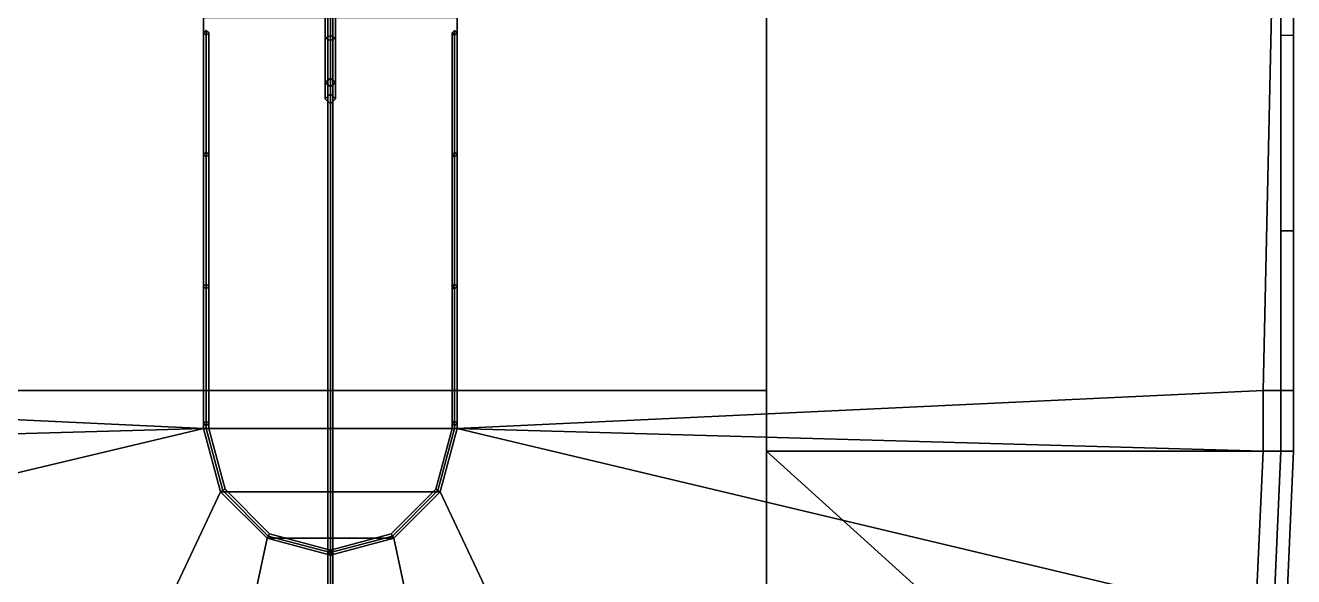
# Model space of a CAD drawing. Extents: x -3.8 to 3.8, y -28.3 to 29.9.
# Drawn here: x -1.2 to 3.8, y -9.31 to -7.14 of the extents above; entities that cross this region are included whole.
import ezdxf

# ---------------------------------------------------------------- set-up
doc = ezdxf.new("R2010")
doc.units = 0
doc.layers.add('SUPERSTRUCTURE', color=3, linetype='CONTINUOUS')

msp = doc.modelspace()

# ---------------------------------------------------------------- linework, layer by layer
at = {"layer": 'SUPERSTRUCTURE'}
for points in [[(1.72, 5.26, 2.05), (1.72, -8.82, 1.69), (1.72, 9.14, 1.69), (1.72, 9.14, 2.05)], [(1.72, -5.55, 3.4), (1.72, -8.82, 1.69), (1.72, 5.26, 2.05), (1.72, 0.5, 3.4)], [(3.75, -7.95, 7.48), (3.8, -7.95, 7.48), (3.8, -5.36, 7.48), (3.75, -5.41, 7.48)], [(3.8, -5.36, 6.44), (3.8, -5.36, 7.48), (3.8, -7.95, 7.48), (3.8, -8.58, 6.44)], [(-3.75, -5.41, 6.55), (-3.68, -8.58, 6.55), (-0.5, -8.73, 6.55), (-0.5, -7.11, 6.55)], [(0.5, -8.73, 6.55), (3.68, -8.58, 6.55), (3.75, -5.41, 6.55), (0.5, -7.11, 6.55)], [(1.72, -6.06, 4.25), (1.72, -8.82, 4.25), (3.75, -8.82, 4.25), (3.75, -5.41, 4.25)], [(3.68, -8.58, 6.55), (3.75, -8.58, 6.55), (3.75, -5.41, 6.55)], [(3.75, -8.58, 6.55), (3.75, -7.95, 7.48), (3.75, -5.41, 7.48), (3.75, -5.41, 6.55)], [(0, -28.3, 6.88), (-0.01, -28.3, 6.89), (-0.01, -5.47, 13.58), (0, -5.47, 13.57)], [(-0.01, -28.3, 6.89), (0, -28.3, 6.9), (0, -5.47, 13.59), (-0.01, -5.47, 13.58)], [(0.01, -28.3, 6.89), (0, -28.3, 6.88), (0, -5.47, 13.57), (0.01, -5.47, 13.58)], [(0, -28.3, 6.9), (0.01, -28.3, 6.89), (0.01, -5.47, 13.58), (0, -5.47, 13.59)], [(1.72, -8.82, 3.56), (1.72, -8.82, 1.69), (1.72, -5.55, 3.4), (1.72, -5.55, 3.56)], [(1.72, -8.58, 6.24), (1.72, -6.06, 4.25), (-1.72, -6.06, 4.25), (-1.72, -8.58, 6.24)], [(1.72, -6.06, 4.25), (1.72, -8.58, 6.24), (-1.72, -8.58, 6.24), (-1.72, -6.06, 4.25)], [(1.72, -11.39, 6.24), (1.72, -11.39, 4.25), (1.72, -6.06, 4.25), (1.72, -8.58, 6.24)], [(1.72, -8.58, 6.44), (1.72, -8.58, 6.24), (1.72, -6.06, 4.25), (1.72, -6.06, 6.44)], [(0, -6.95, 12.51), (-0.02, -6.95, 12.49), (-0.02, -7.19, 12.4257), (0, -7.2, 12.443)], [(-0.02, -6.95, 12.49), (0, -6.95, 12.47), (0, -7.18, 12.4084), (-0.02, -7.19, 12.4257)], [(0, -7.2, 11.577), (-0.02, -7.19, 11.5943), (-0.02, -6.95, 11.53), (0, -6.95, 11.51)], [(-0.02, -7.19, 11.5943), (0, -7.18, 11.6116), (0, -6.95, 11.55), (-0.02, -6.95, 11.53)], [(0, -6.95, 12.47), (0.02, -6.95, 12.49), (0.02, -7.19, 12.4257), (0, -7.18, 12.4084)], [(0.02, -6.95, 12.49), (0, -6.95, 12.51), (0, -7.2, 12.443), (0.02, -7.19, 12.4257)], [(0, -7.18, 11.6116), (0.02, -7.19, 11.5943), (0.02, -6.95, 11.53), (0, -6.95, 11.55)], [(0.02, -7.19, 11.5943), (0, -7.2, 11.577), (0, -6.95, 11.51), (0.02, -6.95, 11.53)], [(-0.5, -7.11, 6.55), (-0.5, -8.73, 6.55), (-0.5, -8.73, 8.44), (-0.5, -7.11, 8.44)], [(-0.5, -7.11, 8.44), (-0.5, -8.73, 8.44), (0.5, -8.73, 8.44), (0.5, -7.11, 8.44)], [(0.5, -8.73, 8.44), (0.5, -8.73, 6.55), (0.5, -7.11, 6.55), (0.5, -7.11, 8.44)], [(-0.49, -7.16, 8.96), (-0.5, -7.17, 8.95), (-0.5, -8.73, 8.95), (-0.49, -8.73, 8.96)], [(-0.49, -7.16, 9.49), (-0.5, -7.17, 9.48), (-0.5, -8.73, 9.48), (-0.49, -8.73, 9.49)], [(-0.49, -7.16, 8.44), (-0.5, -7.17, 8.44), (-0.5, -7.17, 9.48), (-0.49, -7.16, 9.49)], [(-0.5, -7.17, 8.95), (-0.49, -7.18, 8.94), (-0.49, -8.73, 8.94), (-0.5, -8.73, 8.95)], [(-0.5, -7.17, 9.48), (-0.49, -7.18, 9.47), (-0.49, -8.73, 9.47), (-0.5, -8.73, 9.48)], [(-0.5, -7.17, 8.44), (-0.49, -7.18, 8.44), (-0.49, -7.18, 9.47), (-0.5, -7.17, 9.48)], [(-0.48, -7.17, 8.95), (-0.49, -7.16, 8.96), (-0.49, -8.73, 8.96), (-0.48, -8.73, 8.95)], [(-0.48, -7.17, 9.48), (-0.49, -7.16, 9.49), (-0.49, -8.73, 9.49), (-0.48, -8.73, 9.48)], [(-0.48, -7.17, 8.44), (-0.49, -7.16, 8.44), (-0.49, -7.16, 9.49), (-0.48, -7.17, 9.48)], [(-0.49, -7.18, 8.94), (-0.48, -7.17, 8.95), (-0.48, -8.73, 8.95), (-0.49, -8.73, 8.94)], [(-0.49, -7.18, 9.47), (-0.48, -7.17, 9.48), (-0.48, -8.73, 9.48), (-0.49, -8.73, 9.47)], [(-0.49, -7.18, 8.44), (-0.48, -7.17, 8.44), (-0.48, -7.17, 9.48), (-0.49, -7.18, 9.47)], [(-0.02, -7.19, 12.4257), (0, -7.18, 12.4084), (0, -7.3484, 12.24), (-0.02, -7.3657, 12.25)], [(-0.02, -7.3657, 11.77), (0, -7.3484, 11.78), (0, -7.18, 11.6116), (-0.02, -7.19, 11.5943)], [(0, -7.2, 12.443), (-0.02, -7.19, 12.4257), (-0.02, -7.3657, 12.25), (0, -7.383, 12.26)], [(0, -7.383, 11.76), (-0.02, -7.3657, 11.77), (-0.02, -7.19, 11.5943), (0, -7.2, 11.577)], [(0, -7.18, 12.4084), (0.02, -7.19, 12.4257), (0.02, -7.3657, 12.25), (0, -7.3484, 12.24)], [(0, -7.3484, 11.78), (0.02, -7.3657, 11.77), (0.02, -7.19, 11.5943), (0, -7.18, 11.6116)], [(0.02, -7.19, 12.4257), (0, -7.2, 12.443), (0, -7.383, 12.26), (0.02, -7.3657, 12.25)], [(0.02, -7.3657, 11.77), (0, -7.383, 11.76), (0, -7.2, 11.577), (0.02, -7.19, 11.5943)], [(0.49, -7.16, 8.96), (0.48, -7.17, 8.95), (0.48, -8.73, 8.95), (0.49, -8.73, 8.96)], [(0.49, -7.16, 9.49), (0.48, -7.17, 9.48), (0.48, -8.73, 9.48), (0.49, -8.73, 9.49)], [(0.49, -7.16, 8.44), (0.48, -7.17, 8.44), (0.48, -7.17, 9.48), (0.49, -7.16, 9.49)], [(0.48, -7.17, 8.95), (0.49, -7.18, 8.94), (0.49, -8.73, 8.94), (0.48, -8.73, 8.95)], [(0.48, -7.17, 9.48), (0.49, -7.18, 9.47), (0.49, -8.73, 9.47), (0.48, -8.73, 9.48)], [(0.48, -7.17, 8.44), (0.49, -7.18, 8.44), (0.49, -7.18, 9.47), (0.48, -7.17, 9.48)], [(0.5, -7.17, 8.95), (0.49, -7.16, 8.96), (0.49, -8.73, 8.96), (0.5, -8.73, 8.95)], [(0.5, -7.17, 9.48), (0.49, -7.16, 9.49), (0.49, -8.73, 9.49), (0.5, -8.73, 9.48)], [(0.5, -7.17, 8.44), (0.49, -7.16, 8.44), (0.49, -7.16, 9.49), (0.5, -7.17, 9.48)], [(0.49, -7.18, 8.94), (0.5, -7.17, 8.95), (0.5, -8.73, 8.95), (0.49, -8.73, 8.94)], [(0.49, -7.18, 9.47), (0.5, -7.17, 9.48), (0.5, -8.73, 9.48), (0.49, -8.73, 9.47)], [(0.49, -7.18, 8.44), (0.5, -7.17, 8.44), (0.5, -7.17, 9.48), (0.49, -7.18, 9.47)], [(3.75, -8.82, 5.32), (3.8, -8.82, 5.32), (3.8, -7.18, 5.32), (3.75, -7.18, 5.32)], [(-0.02, -7.3657, 12.25), (0, -7.3484, 12.24), (0, -7.41, 12.01), (-0.02, -7.43, 12.01)], [(-0.02, -7.43, 12.01), (0, -7.41, 12.01), (0, -7.3484, 11.78), (-0.02, -7.3657, 11.77)], [(0, -7.3484, 12.24), (0.02, -7.3657, 12.25), (0.02, -7.43, 12.01), (0, -7.41, 12.01)], [(0, -7.41, 12.01), (0.02, -7.43, 12.01), (0.02, -7.3657, 11.77), (0, -7.3484, 11.78)], [(0, -7.383, 12.26), (-0.02, -7.3657, 12.25), (-0.02, -7.43, 12.01), (0, -7.45, 12.01)], [(0, -7.45, 12.01), (-0.02, -7.43, 12.01), (-0.02, -7.3657, 11.77), (0, -7.383, 11.76)], [(0.02, -7.3657, 12.25), (0, -7.383, 12.26), (0, -7.45, 12.01), (0.02, -7.43, 12.01)], [(0.02, -7.43, 12.01), (0, -7.45, 12.01), (0, -7.383, 11.76), (0.02, -7.3657, 11.77)], [(-0.49, -7.64, 8.44), (-0.5, -7.65, 8.44), (-0.5, -7.65, 9.48), (-0.49, -7.64, 9.47)], [(-0.5, -7.65, 8.44), (-0.49, -7.66, 8.44), (-0.49, -7.66, 9.47), (-0.5, -7.65, 9.48)], [(-0.48, -7.65, 8.44), (-0.49, -7.64, 8.44), (-0.49, -7.64, 9.47), (-0.48, -7.65, 9.48)], [(-0.49, -7.66, 8.44), (-0.48, -7.65, 8.44), (-0.48, -7.65, 9.48), (-0.49, -7.66, 9.47)], [(0.49, -7.64, 8.44), (0.48, -7.65, 8.44), (0.48, -7.65, 9.48), (0.49, -7.64, 9.47)], [(0.48, -7.65, 8.44), (0.49, -7.66, 8.44), (0.49, -7.66, 9.47), (0.48, -7.65, 9.48)], [(0.5, -7.65, 8.44), (0.49, -7.64, 8.44), (0.49, -7.64, 9.47), (0.5, -7.65, 9.48)], [(0.49, -7.66, 8.44), (0.5, -7.65, 8.44), (0.5, -7.65, 9.48), (0.49, -7.66, 9.47)], [(3.75, -8.58, 6.55), (3.75, -8.58, 7.7), (3.75, -7.95, 7.48), (3.75, -8.58, 6.55)], [(3.75, -8.58, 7.7), (3.8, -8.58, 7.7), (3.8, -7.95, 7.48), (3.75, -7.95, 7.48)], [(3.8, -8.58, 6.44), (3.8, -7.95, 7.48), (3.8, -8.58, 7.7), (3.8, -8.58, 6.44)], [(-0.49, -8.16, 8.44), (-0.5, -8.17, 8.44), (-0.5, -8.17, 9.48), (-0.49, -8.16, 9.47)], [(-0.5, -8.17, 8.44), (-0.49, -8.18, 8.44), (-0.49, -8.18, 9.47), (-0.5, -8.17, 9.48)], [(-0.48, -8.17, 8.44), (-0.49, -8.16, 8.44), (-0.49, -8.16, 9.47), (-0.48, -8.17, 9.48)], [(-0.49, -8.18, 8.44), (-0.48, -8.17, 8.44), (-0.48, -8.17, 9.48), (-0.49, -8.18, 9.47)], [(0.49, -8.16, 8.44), (0.48, -8.17, 8.44), (0.48, -8.17, 9.48), (0.49, -8.16, 9.47)], [(0.48, -8.17, 8.44), (0.49, -8.18, 8.44), (0.49, -8.18, 9.47), (0.48, -8.17, 9.48)], [(0.5, -8.17, 8.44), (0.49, -8.16, 8.44), (0.49, -8.16, 9.47), (0.5, -8.17, 9.48)], [(0.49, -8.18, 8.44), (0.5, -8.17, 8.44), (0.5, -8.17, 9.48), (0.49, -8.18, 9.47)], [(-3.68, -8.58, 6.55), (-3.68, -8.82, 6.55), (-0.5, -8.73, 6.55)], [(0.5, -8.73, 6.55), (0.5, -8.73, 6.55), (3.68, -8.82, 6.55), (3.68, -8.58, 6.55)], [(3.68, -8.58, 6.55), (3.68, -8.82, 6.55), (3.68, -8.82, 7.7), (3.68, -8.58, 7.7)], [(3.8, -8.82, 7.7), (3.8, -8.58, 7.7), (3.68, -8.58, 7.7), (3.68, -8.82, 7.7)], [(3.75, -8.58, 6.55), (3.68, -8.58, 6.55), (3.68, -8.58, 7.7), (3.75, -8.58, 7.7)], [(3.8, -8.82, 6.83), (3.8, -8.58, 6.83), (3.75, -8.58, 7.42), (3.75, -8.82, 7.42)], [(3.8, -8.58, 6.83), (3.8, -8.58, 6.83), (3.8, -8.58, 7.42), (3.75, -8.58, 7.42)], [(3.8, -8.82, 6.24), (3.8, -8.58, 6.24), (3.8, -8.58, 6.83), (3.8, -8.82, 6.83)], [(3.8, -8.82, 7.42), (3.8, -8.58, 7.42), (3.8, -8.58, 7.7), (3.8, -8.82, 7.7)], [(-0.49, -8.7, 8.44), (-0.5, -8.71, 8.44), (-0.5, -8.71, 9.48), (-0.49, -8.7, 9.47)], [(-0.48, -8.71, 8.44), (-0.49, -8.7, 8.44), (-0.49, -8.7, 9.47), (-0.48, -8.71, 9.48)], [(0.49, -8.7, 8.44), (0.48, -8.71, 8.44), (0.48, -8.71, 9.48), (0.49, -8.7, 9.47)], [(0.5, -8.71, 8.44), (0.49, -8.7, 8.44), (0.49, -8.7, 9.47), (0.5, -8.71, 9.48)], [(-3.68, -8.82, 6.55), (-3.65, -9.48, 6.55), (-0.5, -8.73, 6.55)], [(-3.65, -9.48, 6.55), (-1.57, -11.39, 6.55), (-0.433, -8.98, 6.55), (-0.5, -8.73, 6.55)], [(-0.5, -8.71, 8.44), (-0.49, -8.72, 8.44), (-0.49, -8.72, 9.47), (-0.5, -8.71, 9.48)], [(-0.5, -8.73, 6.55), (-0.433, -8.98, 6.55), (-0.433, -8.98, 8.44), (-0.5, -8.73, 8.44)], [(-0.5, -8.73, 8.44), (-0.433, -8.98, 8.44), (0.433, -8.98, 8.44), (0.5, -8.73, 8.44)], [(-0.433, -8.98, 9.48), (-0.4244, -8.975, 9.49), (-0.49, -8.73, 9.49), (-0.5, -8.73, 9.48)], [(-0.4244, -8.975, 9.47), (-0.433, -8.98, 9.48), (-0.5, -8.73, 9.48), (-0.49, -8.73, 9.47)], [(-0.4244, -8.975, 8.94), (-0.433, -8.98, 8.95), (-0.5, -8.73, 8.95), (-0.49, -8.73, 8.94)], [(-0.433, -8.98, 8.95), (-0.4244, -8.975, 8.96), (-0.49, -8.73, 8.96), (-0.5, -8.73, 8.95)], [(-0.49, -8.72, 8.44), (-0.48, -8.71, 8.44), (-0.48, -8.71, 9.48), (-0.49, -8.72, 9.47)], [(-0.4244, -8.975, 9.49), (-0.4157, -8.97, 9.48), (-0.48, -8.73, 9.48), (-0.49, -8.73, 9.49)], [(-0.4157, -8.97, 9.48), (-0.4244, -8.975, 9.47), (-0.49, -8.73, 9.47), (-0.48, -8.73, 9.48)], [(-0.4157, -8.97, 8.95), (-0.4244, -8.975, 8.94), (-0.49, -8.73, 8.94), (-0.48, -8.73, 8.95)], [(-0.4244, -8.975, 8.96), (-0.4157, -8.97, 8.95), (-0.48, -8.73, 8.95), (-0.49, -8.73, 8.96)], [(0.49, -8.73, 9.49), (0.48, -8.73, 9.48), (0.4157, -8.97, 9.48), (0.4244, -8.975, 9.49)], [(0.48, -8.73, 9.48), (0.49, -8.73, 9.47), (0.4244, -8.975, 9.47), (0.4157, -8.97, 9.48)], [(0.48, -8.73, 8.95), (0.49, -8.73, 8.94), (0.4244, -8.975, 8.94), (0.4157, -8.97, 8.95)], [(0.49, -8.73, 8.96), (0.48, -8.73, 8.95), (0.4157, -8.97, 8.95), (0.4244, -8.975, 8.96)], [(0.5, -8.73, 9.48), (0.49, -8.73, 9.49), (0.4244, -8.975, 9.49), (0.433, -8.98, 9.48)], [(0.49, -8.73, 9.47), (0.5, -8.73, 9.48), (0.433, -8.98, 9.48), (0.4244, -8.975, 9.47)], [(0.49, -8.73, 8.94), (0.5, -8.73, 8.95), (0.433, -8.98, 8.95), (0.4244, -8.975, 8.94)], [(0.5, -8.73, 8.95), (0.49, -8.73, 8.96), (0.4244, -8.975, 8.96), (0.433, -8.98, 8.95)], [(0.433, -8.98, 6.55), (0.5, -8.73, 6.55), (0.5, -8.73, 8.44), (0.433, -8.98, 8.44)], [(1.57, -11.39, 6.55), (3.65, -9.48, 6.55), (0.5, -8.73, 6.55), (0.433, -8.98, 6.55)], [(0.48, -8.71, 8.44), (0.49, -8.72, 8.44), (0.49, -8.72, 9.47), (0.48, -8.71, 9.48)], [(0.49, -8.72, 8.44), (0.5, -8.71, 8.44), (0.5, -8.71, 9.48), (0.49, -8.72, 9.47)], [(0.5, -8.73, 6.55), (0.5, -8.73, 6.55), (3.65, -9.48, 6.55), (3.68, -8.82, 6.55)], [(1.72, -8.82, 4.25), (2.45, -9.48, 4.25), (3.7212, -9.48, 4.25), (3.75, -8.82, 4.25)], [(1.72, -8.82, 4.25), (1.72, -11.34, 4.25), (2.45, -10.6599, 4.25), (2.45, -9.48, 4.25)], [(3.68, -8.82, 6.55), (3.65, -9.48, 6.55), (3.65, -9.48, 7.7), (3.68, -8.82, 7.7)], [(3.68, -8.82, 7.7), (3.65, -9.48, 7.7), (3.77, -9.48, 7.7), (3.8, -8.82, 7.7)], [(3.75, -8.82, 7.42), (3.72, -9.48, 7.42), (3.77, -9.48, 6.83), (3.8, -8.82, 6.83)], [(3.7212, -9.48, 5.32), (3.7712, -9.48, 5.32), (3.8, -8.82, 5.32), (3.75, -8.82, 5.32)], [(3.7212, -9.48, 4.25), (3.7212, -9.48, 3.56), (3.75, -8.82, 3.56), (3.75, -8.82, 4.25)], [(3.8, -8.82, 6.83), (3.77, -9.48, 6.83), (3.77, -9.48, 6.24), (3.8, -8.82, 6.24)], [(3.8, -8.82, 7.7), (3.77, -9.48, 7.7), (3.77, -9.48, 7.42), (3.8, -8.82, 7.42)], [(-1.57, -11.39, 6.55), (-0.82, -11.83, 6.55), (-0.25, -9.163, 6.55), (-0.433, -8.98, 6.55)], [(-0.25, -9.163, 9.48), (-0.245, -9.1544, 9.49), (-0.4244, -8.975, 9.49), (-0.433, -8.98, 9.48)], [(-0.245, -9.1544, 9.47), (-0.25, -9.163, 9.48), (-0.433, -8.98, 9.48), (-0.4244, -8.975, 9.47)], [(-0.245, -9.1544, 8.94), (-0.25, -9.163, 8.95), (-0.433, -8.98, 8.95), (-0.4244, -8.975, 8.94)], [(-0.25, -9.163, 8.95), (-0.245, -9.1544, 8.96), (-0.4244, -8.975, 8.96), (-0.433, -8.98, 8.95)], [(-0.433, -8.98, 6.55), (-0.25, -9.163, 6.55), (-0.25, -9.163, 8.44), (-0.433, -8.98, 8.44)], [(-0.433, -8.98, 8.44), (-0.25, -9.163, 8.44), (0.25, -9.163, 8.44), (0.433, -8.98, 8.44)], [(-0.245, -9.1544, 9.49), (-0.24, -9.1457, 9.48), (-0.4157, -8.97, 9.48), (-0.4244, -8.975, 9.49)], [(-0.24, -9.1457, 9.48), (-0.245, -9.1544, 9.47), (-0.4244, -8.975, 9.47), (-0.4157, -8.97, 9.48)], [(-0.24, -9.1457, 8.95), (-0.245, -9.1544, 8.94), (-0.4244, -8.975, 8.94), (-0.4157, -8.97, 8.95)], [(-0.245, -9.1544, 8.96), (-0.24, -9.1457, 8.95), (-0.4157, -8.97, 8.95), (-0.4244, -8.975, 8.96)], [(0.4244, -8.975, 9.49), (0.4157, -8.97, 9.48), (0.24, -9.1457, 9.48), (0.245, -9.1544, 9.49)], [(0.4157, -8.97, 9.48), (0.4244, -8.975, 9.47), (0.245, -9.1544, 9.47), (0.24, -9.1457, 9.48)], [(0.4157, -8.97, 8.95), (0.4244, -8.975, 8.94), (0.245, -9.1544, 8.94), (0.24, -9.1457, 8.95)], [(0.4244, -8.975, 8.96), (0.4157, -8.97, 8.95), (0.24, -9.1457, 8.95), (0.245, -9.1544, 8.96)], [(0.433, -8.98, 9.48), (0.4244, -8.975, 9.49), (0.245, -9.1544, 9.49), (0.25, -9.163, 9.48)], [(0.4244, -8.975, 9.47), (0.433, -8.98, 9.48), (0.25, -9.163, 9.48), (0.245, -9.1544, 9.47)], [(0.4244, -8.975, 8.94), (0.433, -8.98, 8.95), (0.25, -9.163, 8.95), (0.245, -9.1544, 8.94)], [(0.433, -8.98, 8.95), (0.4244, -8.975, 8.96), (0.245, -9.1544, 8.96), (0.25, -9.163, 8.95)], [(0.25, -9.163, 6.55), (0.433, -8.98, 6.55), (0.433, -8.98, 8.44), (0.25, -9.163, 8.44)], [(0.82, -11.83, 6.55), (1.57, -11.39, 6.55), (0.433, -8.98, 6.55), (0.25, -9.163, 6.55)], [(0, -9.23, 9.48), (0, -9.22, 9.49), (-0.245, -9.1544, 9.49), (-0.25, -9.163, 9.48)], [(0, -9.22, 9.47), (0, -9.23, 9.48), (-0.25, -9.163, 9.48), (-0.245, -9.1544, 9.47)], [(0, -9.22, 8.94), (0, -9.23, 8.95), (-0.25, -9.163, 8.95), (-0.245, -9.1544, 8.94)], [(0, -9.23, 8.95), (0, -9.22, 8.96), (-0.245, -9.1544, 8.96), (-0.25, -9.163, 8.95)], [(0, -9.22, 9.49), (0, -9.21, 9.48), (-0.24, -9.1457, 9.48), (-0.245, -9.1544, 9.49)], [(0, -9.21, 9.48), (0, -9.22, 9.47), (-0.245, -9.1544, 9.47), (-0.24, -9.1457, 9.48)], [(0, -9.21, 8.95), (0, -9.22, 8.94), (-0.245, -9.1544, 8.94), (-0.24, -9.1457, 8.95)], [(0, -9.22, 8.96), (0, -9.21, 8.95), (-0.24, -9.1457, 8.95), (-0.245, -9.1544, 8.96)], [(0.245, -9.1544, 9.49), (0.24, -9.1457, 9.48), (0, -9.21, 9.48), (0, -9.22, 9.49)], [(0.24, -9.1457, 9.48), (0.245, -9.1544, 9.47), (0, -9.22, 9.47), (0, -9.21, 9.48)], [(0.24, -9.1457, 8.95), (0.245, -9.1544, 8.94), (0, -9.22, 8.94), (0, -9.21, 8.95)], [(0.245, -9.1544, 8.96), (0.24, -9.1457, 8.95), (0, -9.21, 8.95), (0, -9.22, 8.96)], [(0.25, -9.163, 9.48), (0.245, -9.1544, 9.49), (0, -9.22, 9.49), (0, -9.23, 9.48)], [(0.245, -9.1544, 9.47), (0.25, -9.163, 9.48), (0, -9.23, 9.48), (0, -9.22, 9.47)], [(0.245, -9.1544, 8.94), (0.25, -9.163, 8.95), (0, -9.23, 8.95), (0, -9.22, 8.94)], [(0.25, -9.163, 8.95), (0.245, -9.1544, 8.96), (0, -9.22, 8.96), (0, -9.23, 8.95)], [(-0.82, -11.83, 6.55), (0, -11.89, 6.55), (0, -9.23, 6.55), (-0.25, -9.163, 6.55)], [(-0.25, -9.163, 6.55), (0, -9.23, 6.55), (0, -9.23, 8.44), (-0.25, -9.163, 8.44)], [(-0.25, -9.163, 8.44), (0, -9.23, 8.44), (0, -9.23, 8.44), (0.25, -9.163, 8.44)], [(0, -9.23, 6.55), (0.25, -9.163, 6.55), (0.25, -9.163, 8.44), (0, -9.23, 8.44)], [(0, -11.89, 6.55), (0.82, -11.83, 6.55), (0.25, -9.163, 6.55), (0, -9.23, 6.55)], [(0, -9.21, 8.44), (-0.01, -9.22, 8.44), (-0.01, -9.22, 9.47), (0, -9.21, 9.48)], [(-0.01, -9.22, 8.44), (0, -9.23, 8.44), (0, -9.23, 9.48), (-0.01, -9.22, 9.47)], [(0.01, -9.22, 8.44), (0, -9.21, 8.44), (0, -9.21, 9.48), (0.01, -9.22, 9.47)], [(0, -9.23, 8.44), (0.01, -9.22, 8.44), (0.01, -9.22, 9.47), (0, -9.23, 9.48)]]:
    msp.add_3dface(points, dxfattribs=at)

doc.saveas('drawing.dxf')
